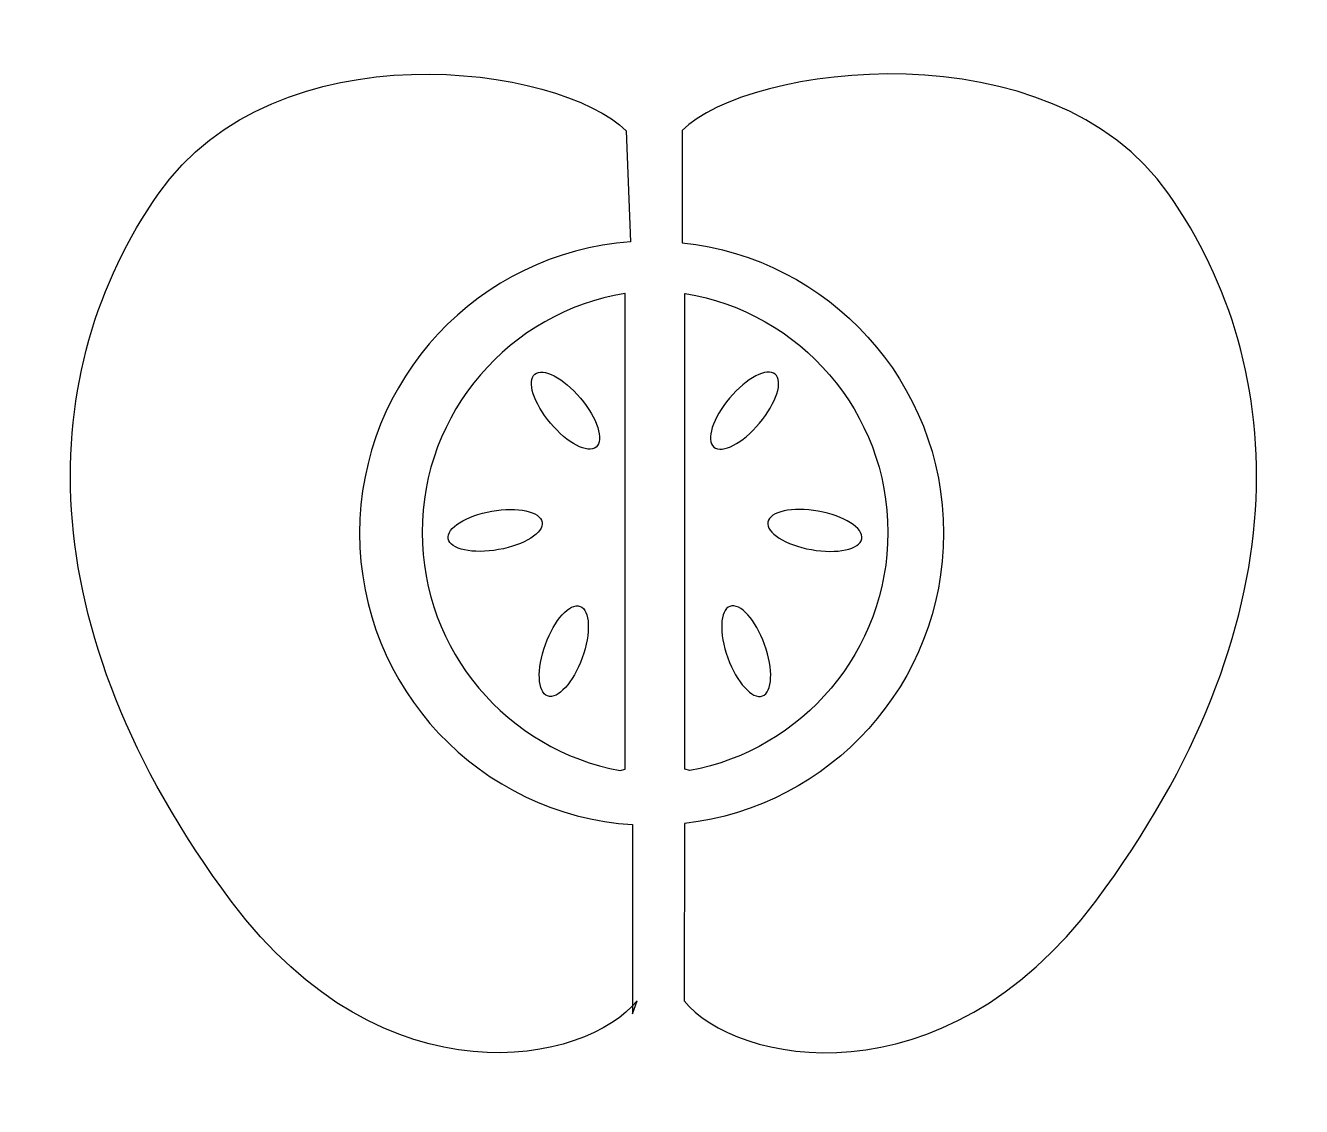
# Model space of a CAD drawing. Header units: centimetres. Extents: x -9.4 to 9.4, y -8 to 8.
import ezdxf

# ---------------------------------------------------------------- set-up
doc = ezdxf.new("R2010")
doc.units = ezdxf.units.CM
doc.header["$MEASUREMENT"] = 0
doc.layers.add('Camada 1', color=7, linetype='Continuous')

msp = doc.modelspace()

# ---------------------------------------------------------------- linework, layer by layer
at = {"layer": 'Camada 1'}
for points, knots in [([(-0.45772, -6.66525), (-0.45772, -6.66525), (-0.45772, -3.86763), (-0.45772, -3.86763), (-0.45772, -3.86763), (-2.71369, -3.7229), (-4.49899, -1.84687), (-4.49899, 0.44585), (-4.49899, 0.44585), (-4.49899, 2.72788), (-2.73046, 4.5969), (-0.48947, 4.75702), (-0.48947, 4.75702), (-0.48947, 4.75702), (-0.55093, 6.39966), (-0.55093, 6.39966), (-0.55093, 6.39966), (-1.53378, 7.38227), (-5.73814, 7.96044), (-7.47923, 5.46608), (-7.47923, 5.46608), (-9.29697, 2.86171), (-9.4444, -0.92168), (-6.3982, -4.99991), (-6.3982, -4.99991), (-4.12794, -8.03886), (-1.12868, -7.40738), (-0.39152, -6.4738), (-0.39152, -6.4738), (-0.39152, -6.4738), (-0.39152, -6.4738), (-0.39152, -6.4738), (-0.39152, -6.4738), (-0.39152, -6.4738), (-0.45772, -6.66525), (-0.45772, -6.66525)], [0, 0, 0, 0, 0.1, 0.1, 0.1, 0.1, 0.2, 0.2, 0.2, 0.2, 0.3, 0.3, 0.3, 0.3, 0.4, 0.4, 0.4, 0.4, 0.5, 0.5, 0.5, 0.5, 0.6, 0.6, 0.6, 0.6, 0.7, 0.7, 0.7, 0.7, 0.8, 0.8, 0.8, 0.8, 1, 1, 1, 1]), ([(0.27447, 6.40649), (1.25705, 7.38907), (5.73814, 7.96044), (7.47923, 5.46608), (7.47923, 5.46608), (9.29697, 2.86171), (9.4444, -0.92168), (6.39822, -4.99991), (6.39822, -4.99991), (4.12794, -8.03886), (1.0425, -7.40738), (0.30534, -6.4738), (0.30534, -6.4738), (0.30534, -6.4738), (0.31259, -3.84924), (0.31259, -3.84924), (0.31259, -3.84924), (2.46945, -3.60633), (4.14587, -1.77589), (4.14587, 0.44585), (4.14587, 0.44585), (4.14587, 2.68071), (2.44971, 4.51956), (0.27449, 4.74525), (0.27449, 4.74525), (0.27449, 4.74525), (0.27449, 6.40649), (0.27449, 6.40649), (0.27449, 6.40649), (0.27449, 6.40649), (0.27447, 6.40649), (0.27447, 6.40649)], [0, 0, 0, 0, 0.11111111, 0.11111111, 0.11111111, 0.11111111, 0.22222222, 0.22222222, 0.22222222, 0.22222222, 0.33333333, 0.33333333, 0.33333333, 0.33333333, 0.44444444, 0.44444444, 0.44444444, 0.44444444, 0.55555556, 0.55555556, 0.55555556, 0.55555556, 0.66666667, 0.66666667, 0.66666667, 0.66666667, 0.77777778, 0.77777778, 0.77777778, 0.77777778, 1, 1, 1, 1]), ([(-0.64009, -3.06673), (-2.30861, -2.76095), (-3.57313, -1.2991), (-3.57313, 0.45786), (-3.57313, 0.45786), (-3.57313, 2.23933), (-2.27321, 3.71705), (-0.57, 3.99447), (-0.57, 3.99447), (-0.57, 3.99447), (-0.56887, 3.99447), (-0.56887, 3.99447), (-0.56887, 3.99447), (-0.56887, 3.99447), (-0.56887, -3.04495), (-0.56887, -3.04495), (-0.56887, -3.04495), (-0.56887, -3.04495), (-0.64009, -3.06673), (-0.64009, -3.06673)], [0, 0, 0, 0, 0.16666667, 0.16666667, 0.16666667, 0.16666667, 0.33333333, 0.33333333, 0.33333333, 0.33333333, 0.5, 0.5, 0.5, 0.5, 0.66666667, 0.66666667, 0.66666667, 0.66666667, 1, 1, 1, 1]), ([(0.38855, -3.06673), (2.05704, -2.76095), (3.32156, -1.2991), (3.32156, 0.45786), (3.32156, 0.45786), (3.32156, 2.23933), (2.02164, 3.71705), (0.31843, 3.99447), (0.31843, 3.99447), (0.31843, 3.99447), (0.3173, 3.99447), (0.3173, 3.99447), (0.3173, 3.99447), (0.3173, 3.99447), (0.3173, -3.04495), (0.3173, -3.04495), (0.3173, -3.04495), (0.3173, -3.04495), (0.38855, -3.06673), (0.38855, -3.06673)], [0, 0, 0, 0, 0.16666667, 0.16666667, 0.16666667, 0.16666667, 0.33333333, 0.33333333, 0.33333333, 0.33333333, 0.5, 0.5, 0.5, 0.5, 0.66666667, 0.66666667, 0.66666667, 0.66666667, 1, 1, 1, 1]), ([(-0.45772, -6.66525), (-0.45772, -6.66525), (-0.45772, -6.66525), (-0.45772, -6.66525), (-0.45772, -6.66525), (-0.45772, -6.66525), (-0.45772, -6.66525), (-0.45772, -6.66525)], [0, 0, 0, 0, 0.33333333, 0.33333333, 0.33333333, 0.33333333, 1, 1, 1, 1])]:
    msp.add_open_spline(points, degree=3, knots=knots, dxfattribs=at)
at = {"layer": 'Camada 1', "color": 7}
for points in [[(-1.67258, 2.07441), (-1.42173, 1.77636), (-1.11981, 1.61827), (-0.9971, 1.72148), (-0.9971, 1.72148), (-0.87484, 1.82401), (-0.97919, 2.14905), (-1.23028, 2.44686), (-1.23028, 2.44686), (-1.48113, 2.74512), (-1.78326, 2.90324), (-1.90531, 2.80071), (-1.90531, 2.80071), (-2.02757, 2.69772), (-1.92345, 2.37247), (-1.67258, 2.07441)], [(1.42104, 2.07441), (1.17019, 1.77636), (0.86827, 1.61827), (0.74559, 1.72148), (0.74559, 1.72148), (0.62333, 1.82401), (0.72765, 2.14905), (0.97877, 2.44686), (0.97877, 2.44686), (1.22962, 2.74512), (1.53175, 2.90324), (1.6538, 2.80071), (1.6538, 2.80071), (1.77603, 2.69772), (1.67189, 2.37247), (1.42104, 2.07441)], [(-2.44061, 0.20267), (-2.05704, 0.27072), (-1.76923, 0.45331), (-1.79712, 0.61116), (-1.79712, 0.61116), (-1.8248, 0.76814), (-2.15844, 0.84047), (-2.542, 0.77174), (-2.542, 0.77174), (-2.92578, 0.70372), (-3.21362, 0.5211), (-3.18594, 0.36415), (-3.18594, 0.36415), (-3.15782, 0.20677), (-2.82415, 0.13441), (-2.44061, 0.20267)], [(2.18907, 0.20267), (1.8055, 0.27072), (1.51766, 0.45331), (1.54558, 0.61116), (1.54558, 0.61116), (1.57326, 0.76814), (1.9069, 0.84047), (2.29046, 0.77174), (2.29046, 0.77174), (2.67424, 0.70372), (2.96208, 0.5211), (2.9344, 0.36415), (2.9344, 0.36415), (2.90625, 0.20677), (2.57261, 0.13441), (2.18907, 0.20267)], [(-1.20352, -1.39843), (-1.07083, -1.03211), (-1.08491, -0.69167), (-1.23551, -0.63677), (-1.23551, -0.63677), (-1.38545, -0.58232), (-1.61498, -0.83502), (-1.74721, -1.20158), (-1.74721, -1.20158), (-1.88014, -1.56813), (-1.86585, -1.90857), (-1.71615, -1.96324), (-1.71615, -1.96324), (-1.56576, -2.01745), (-1.33621, -1.76477), (-1.20352, -1.39843)], [(0.95196, -1.39843), (0.81927, -1.03211), (0.83335, -0.69167), (0.98395, -0.63677), (0.98395, -0.63677), (1.13389, -0.58232), (1.36344, -0.83502), (1.49568, -1.20158), (1.49568, -1.20158), (1.62858, -1.56813), (1.61429, -1.90857), (1.46459, -1.96324), (1.46459, -1.96324), (1.3142, -2.01745), (1.08467, -1.76477), (0.95196, -1.39843)]]:
    msp.add_open_spline(points, degree=3, knots=[0, 0, 0, 0, 0.2, 0.2, 0.2, 0.2, 0.4, 0.4, 0.4, 0.4, 0.6, 0.6, 0.6, 0.6, 1, 1, 1, 1], dxfattribs=at)

doc.saveas('drawing.dxf')
